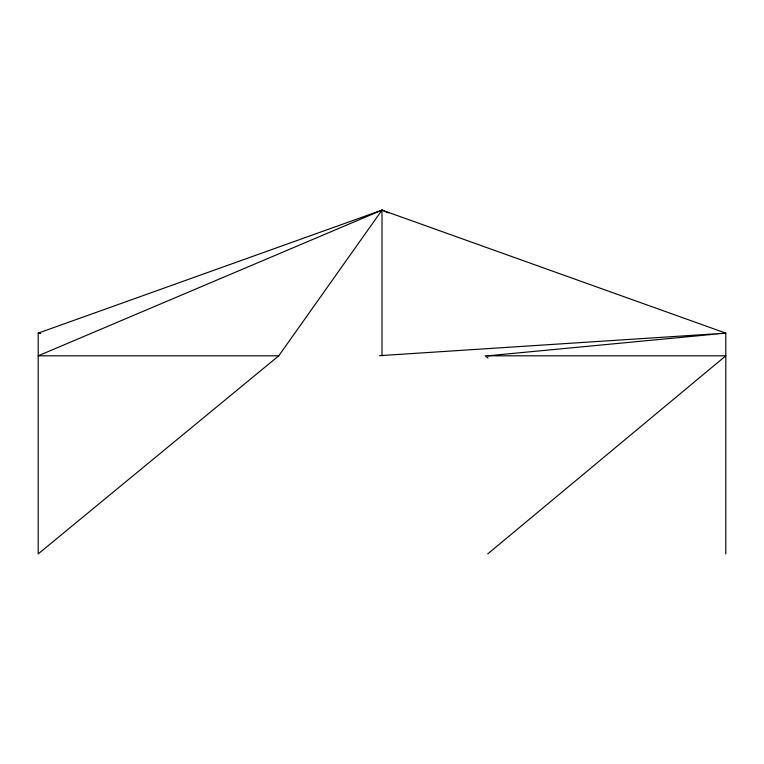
<?xml version="1.0" encoding="UTF-8"?>
<svg xmlns="http://www.w3.org/2000/svg" width="764" height="764" viewBox="0 0 764 764"><rect width="100%" height="100%" fill="white"/><g stroke="black" fill="none" stroke-linecap="round" stroke-linejoin="round"><path stroke-width="1.15" d="M388.589 212.889L382 210.1L38.2 333.142L38.2 553.9L278.755 355.814L382 210.1L725.8 333.142L725.8 553.9M487.718 553.9L725.8 355.814L485.245 355.814L487.995 358.087M487.718 355.814L725.8 333.142L379.622 355.661M278.755 355.814L38.2 355.814L382 210.1L382 355.814M40.578 333.305L38.2 333.142L40.568 333.371"/></g></svg>
